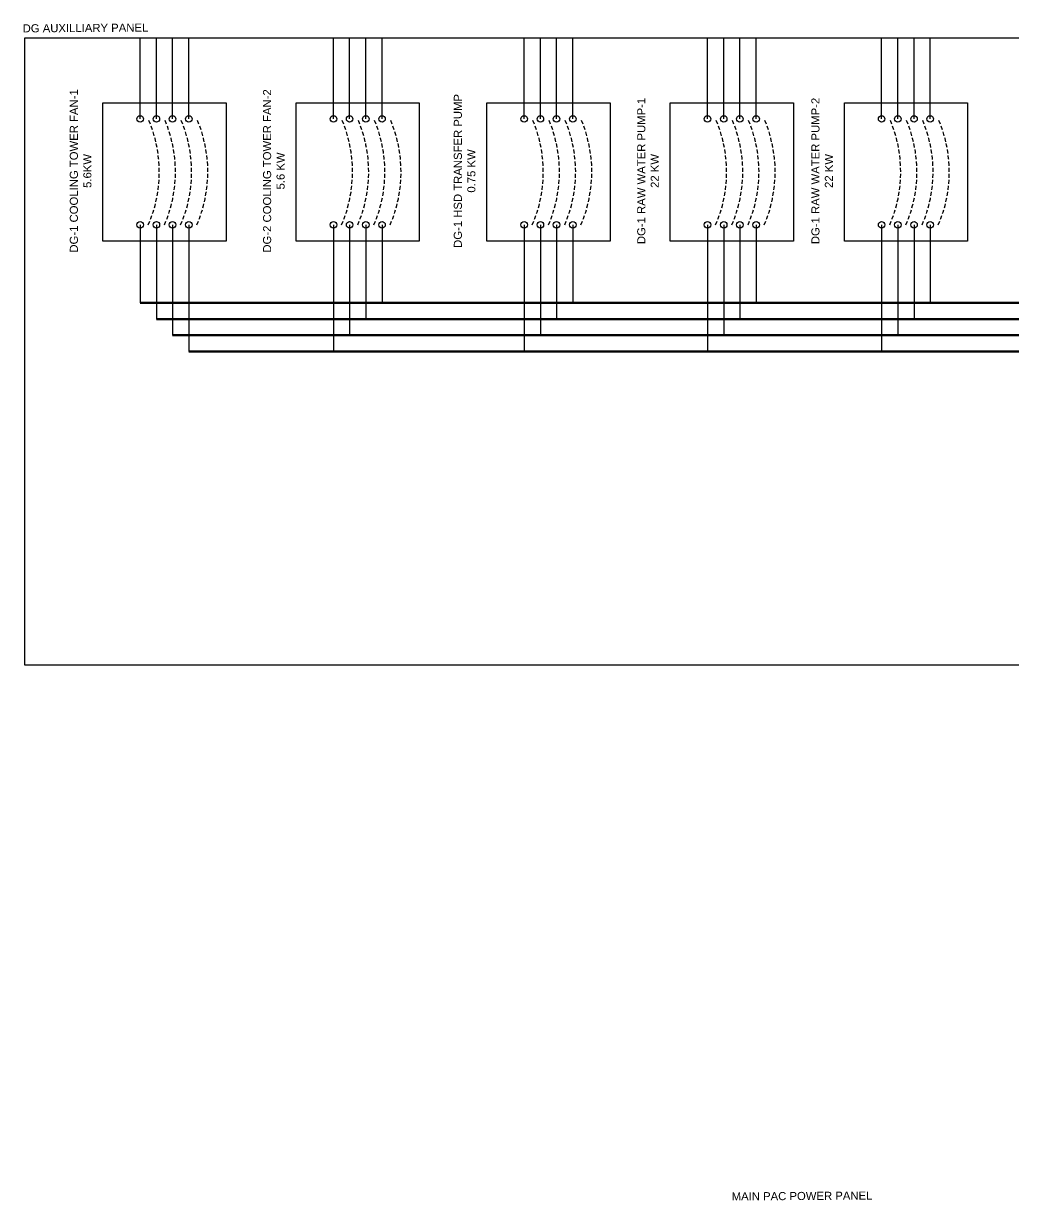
# Model space of a CAD drawing. Header units: inches. Extents: x -137 to 2243, y 16 to 894.
# Drawn here: x 563.5 to 624.6, y 672.1 to 744.7 of the extents above; entities that cross this region are included whole.
import ezdxf

# ---------------------------------------------------------------- set-up
doc = ezdxf.new("R2010")
doc.units = ezdxf.units.IN
doc.header["$MEASUREMENT"] = 0
doc.linetypes.add('DASHED2', pattern=[0.375, 0.25, -0.125])
doc.styles.get("Standard").update_dxf_attribs({"font": 'arial.ttf'})

msp = doc.modelspace()

# ---------------------------------------------------------------- linework, layer by layer
for p, q in [((570.676, 738.85), (570.676, 743.862)), ((571.676, 738.85), (571.676, 743.862)), ((572.676, 738.85), (572.676, 743.862)), ((573.676, 738.85), (573.676, 743.862)), ((582.618, 738.85), (582.618, 743.862)), ((583.618, 738.85), (583.618, 743.862)), ((584.618, 738.85), (584.618, 743.862)), ((585.618, 738.85), (585.618, 743.862)), ((594.406, 738.85), (594.406, 743.862)), ((595.406, 738.85), (595.406, 743.862)), ((596.406, 738.85), (596.406, 743.862)), ((597.406, 738.85), (597.406, 743.862)), ((605.735, 738.85), (605.735, 743.862)), ((606.735, 738.85), (606.735, 743.862)), ((607.735, 738.85), (607.735, 743.862)), ((608.735, 738.85), (608.735, 743.862)), ((616.494, 738.85), (616.494, 743.862)), ((617.494, 738.85), (617.494, 743.862)), ((618.494, 738.85), (618.494, 743.862)), ((619.494, 738.85), (619.494, 743.862)), ((570.676, 732.307), (570.676, 727.493)), ((571.676, 732.307), (571.676, 726.493)), ((572.676, 732.307), (572.676, 725.493)), ((573.676, 732.307), (573.676, 724.493)), ((582.618, 732.307), (582.618, 724.493)), ((583.618, 732.307), (583.618, 725.493)), ((584.618, 732.307), (584.618, 726.493)), ((585.618, 732.307), (585.618, 727.493)), ((594.406, 732.307), (594.406, 724.493)), ((595.406, 732.307), (595.406, 725.493)), ((596.406, 732.307), (596.406, 726.493)), ((597.406, 732.307), (597.406, 727.493)), ((605.735, 732.307), (605.735, 724.493)), ((606.735, 732.307), (606.735, 725.493)), ((607.735, 732.307), (607.735, 726.493)), ((608.735, 732.307), (608.735, 727.493)), ((616.494, 732.307), (616.494, 724.493)), ((617.494, 732.307), (617.494, 725.493)), ((618.494, 732.307), (618.494, 726.493)), ((619.494, 732.307), (619.494, 727.493))]:
    msp.add_line(p, q)
at = {"color": 240, "lineweight": 211, "true_color": 0xed1f24}
msp.add_line((570.676, 727.493), (698.224, 727.493), dxfattribs=at)
at = {"color": 40, "lineweight": 211, "true_color": 0xf8d731}
msp.add_line((571.676, 726.493), (697.224, 726.493), dxfattribs=at)
at = {"color": 152, "lineweight": 211, "true_color": 0x2776bb}
msp.add_line((572.676, 725.493), (696.224, 725.493), dxfattribs=at)
at = {"color": 18, "lineweight": 211, "true_color": 0x000000}
msp.add_line((573.676, 724.493), (695.224, 724.493), dxfattribs=at)
msp.add_lwpolyline([(563.546, 743.862), (705.354, 743.862), (705.354, 705.124), (563.546, 705.124)], close=True)
at = {"color": 18, "true_color": 0x000000}
for points in [[(568.375, 739.85), (575.978, 739.85), (575.978, 731.307), (568.375, 731.307)], [(580.317, 739.85), (587.919, 739.85), (587.919, 731.307), (580.317, 731.307)], [(592.104, 739.85), (599.707, 739.85), (599.707, 731.307), (592.104, 731.307)], [(603.433, 739.85), (611.036, 739.85), (611.036, 731.307), (603.433, 731.307)], [(614.193, 739.85), (621.795, 739.85), (621.795, 731.307), (614.193, 731.307)]]:
    msp.add_lwpolyline(points, close=True, dxfattribs=at)
for centre in [(570.676, 738.85), (571.676, 738.85), (572.676, 738.85), (573.676, 738.85), (582.618, 738.85), (583.618, 738.85), (584.618, 738.85), (585.618, 738.85), (594.406, 738.85), (595.406, 738.85), (596.406, 738.85), (597.406, 738.85), (605.735, 738.85), (606.735, 738.85), (607.735, 738.85), (608.735, 738.85), (616.494, 738.85), (617.494, 738.85), (618.494, 738.85), (619.494, 738.85), (570.676, 732.307), (571.676, 732.307), (572.676, 732.307), (573.676, 732.307), (582.618, 732.307), (583.618, 732.307), (584.618, 732.307), (585.618, 732.307), (594.406, 732.307), (595.406, 732.307), (596.406, 732.307), (597.406, 732.307), (605.735, 732.307), (606.735, 732.307), (607.735, 732.307), (608.735, 732.307), (616.494, 732.307), (617.494, 732.307), (618.494, 732.307), (619.494, 732.307)]:
    msp.add_circle(centre, 0.201, dxfattribs=at)
at = {"color": 18, "linetype": 'DASHED2', "true_color": 0x000000}
for centre in [(563.65, 735.579), (564.65, 735.579), (565.65, 735.579), (566.65, 735.579), (575.592, 735.579), (576.592, 735.579), (577.592, 735.579), (578.592, 735.579), (587.38, 735.579), (588.38, 735.579), (589.38, 735.579), (590.38, 735.579), (598.709, 735.579), (599.709, 735.579), (600.709, 735.579), (601.709, 735.579), (609.468, 735.579), (610.468, 735.579), (611.468, 735.579), (612.468, 735.579)]:
    msp.add_arc(centre, 8.206, 336.50481, 23.49519, dxfattribs=at)

# ---------------------------------------------------------------- texts
at = {"char_height": 0.5, "attachment_point": 7, "rotation": 0.36802}
for s, insert in [('\\pxqc;DG AUXILLIARY PANEL', (562.539, 744.182)), ('\\pxqc;MAIN PAC POWER PANEL', (606.82, 672.045))]:
    msp.add_mtext_dynamic_manual_height_columns(s, width=9.50852, gutter_width=1, heights=[2.186], dxfattribs=dict(at, insert=insert))
at = {"color": 18, "true_color": 0x000000, "char_height": 0.5, "attachment_point": 9, "rotation": 90}
for s, insert in [('\\pxqc;DG-1 COOLING TOWER FAN-1\\P5.6KW', (567.666, 746.563)), ('\\pxqc;DG-2 COOLING TOWER FAN-2\\P5.6 KW', (579.607, 746.563)), ('\\pxqc;DG-1 HSD TRANSFER PUMP\\P0.75 KW', (591.395, 746.563)), ('\\pxqc;DG-1 RAW WATER PUMP-1\\P22 KW', (602.724, 746.563)), ('\\pxqc;DG-1 RAW WATER PUMP-2\\P22 KW', (613.483, 746.563))]:
    msp.add_mtext_dynamic_manual_height_columns(s, width=21.84839, gutter_width=1, heights=[2.186], dxfattribs=dict(at, insert=insert))

doc.saveas('drawing.dxf')
